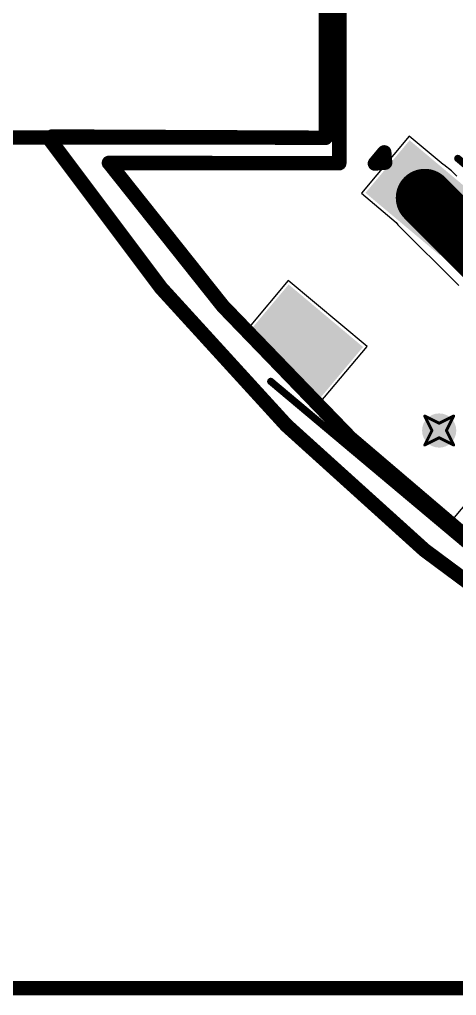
# Model space of a CAD drawing. Header units: inches. Extents: x -0.9 to 13.3, y -2.2 to 2.7.
# Drawn here: x -0.032 to 0.27, y -2.104 to -1.431 of the extents above; entities that cross this region are included whole.
import ezdxf

# ---------------------------------------------------------------- set-up
doc = ezdxf.new("R2010")
doc.units = ezdxf.units.IN
doc.header["$MEASUREMENT"] = 0
for name, color, linetype in [('Board Outline', 216, 'Continuous'), ('Bottom Layer', 5, 'Continuous'), ('Dimension', 6, 'Continuous'), ('Drill Drawing', 1, 'Continuous'), ('Top Layer', 1, 'Continuous'), ('Top Overlay', 2, 'Continuous'), ('Top Paste', 8, 'Continuous'), ('Top Solder', 216, 'Continuous'), ('Via Holes', 16, 'Continuous')]:
    doc.layers.add(name, color=color, linetype=linetype)

# ---------------------------------------------------------------- blocks, each defined once
blk = doc.blocks.new('WS2812B_XF02_W_18')
at = {"layer": 'Top Layer'}
for points in [[(-0.12795, 0.08465), (-0.0689, 0.08465), (-0.0689, 0.04528), (-0.12795, 0.04528)], [(0.12795, 0.04528), (0.0689, 0.04528), (0.0689, 0.08465), (0.12795, 0.08465)], [(-0.12795, -0.04528), (-0.0689, -0.04528), (-0.0689, -0.08465), (-0.12795, -0.08465)], [(0.0689, -0.04528), (0.12795, -0.04528), (0.12795, -0.08465), (0.0689, -0.08465)]]:
    blk.add_hatch(color=1, dxfattribs=at).paths.add_polyline_path(points)
at = {"layer": 'Top Paste'}
for points in [[(-0.12795, 0.08465), (-0.0689, 0.08465), (-0.0689, 0.04528), (-0.12795, 0.04528)], [(0.12795, 0.04528), (0.0689, 0.04528), (0.0689, 0.08465), (0.12795, 0.08465)], [(-0.12795, -0.04528), (-0.0689, -0.04528), (-0.0689, -0.08465), (-0.12795, -0.08465)], [(0.0689, -0.04528), (0.12795, -0.04528), (0.12795, -0.08465), (0.0689, -0.08465)]]:
    blk.add_hatch(color=8, dxfattribs=at).paths.add_polyline_path(points)
at = {"layer": 'Top Solder'}
for points in [[(-0.13195, 0.08865), (-0.0649, 0.08865), (-0.0649, 0.04128), (-0.13195, 0.04128)], [(0.13195, 0.04128), (0.0649, 0.04128), (0.0649, 0.08865), (0.13195, 0.08865)], [(-0.13195, -0.04128), (-0.0649, -0.04128), (-0.0649, -0.08865), (-0.13195, -0.08865)], [(0.0649, -0.04128), (0.13195, -0.04128), (0.13195, -0.08865), (0.0649, -0.08865)]]:
    blk.add_hatch(color=216, dxfattribs=at).paths.add_polyline_path(points)
at = {"layer": 'Top Overlay'}
for points, const_width in [([(-0.09843, 0.10043), (0.09842, 0.10043)], 0.005), ([(-0.14, 0.071), (-0.135, 0.066)], 0.01), ([(-0.14, 0.061), (-0.14, 0.071)], 0.01), ([(-0.14, 0.061), (-0.135, 0.066)], 0.01), ([(-0.09843, -0.10043), (0.09842, -0.10043)], 0.005)]:
    blk.add_lwpolyline(points, dxfattribs=dict(at, const_width=const_width))
for points, const_width in [([(-0.09968, 0.10043, 1), (-0.09718, 0.10043, 1)], 0.0025), ([(0.09717, 0.10043, 1), (0.09967, 0.10043, 1)], 0.0025), ([(-0.1425, 0.071, 1), (-0.1375, 0.071, 1)], 0.005), ([(-0.1425, 0.071, 1), (-0.1375, 0.071, 1)], 0.005), ([(-0.1375, 0.066, 1), (-0.1325, 0.066, 1)], 0.005), ([(-0.1375, 0.066, 1), (-0.1325, 0.066, 1)], 0.005), ([(-0.1425, 0.061, 1), (-0.1375, 0.061, 1)], 0.005), ([(-0.1425, 0.061, 1), (-0.1375, 0.061, 1)], 0.005), ([(-0.09968, -0.10043, 1), (-0.09718, -0.10043, 1)], 0.0025), ([(0.09717, -0.10043, 1), (0.09967, -0.10043, 1)], 0.0025)]:
    blk.add_lwpolyline(points, format="xyb", close=True, dxfattribs=dict(at, const_width=const_width))

msp = doc.modelspace()

# ---------------------------------------------------------------- hatches: boundary and pattern name
at = {"layer": 'Bottom Layer'}
h = msp.add_hatch(color=5, dxfattribs=at)
edge = h.paths.add_edge_path()
edge.add_arc((0.2576, -1.71461), 0.01181, 0, 360)
at = {"layer": 'Top Layer'}
h = msp.add_hatch(color=1, dxfattribs=at)
edge = h.paths.add_edge_path()
edge.add_arc((0.2576, -1.71461), 0.01181, 0, 360)
at = {"layer": 'Via Holes'}
h = msp.add_hatch(color=7, dxfattribs=at)
edge = h.paths.add_edge_path()
edge.add_arc((0.2576, -1.71461), 0.00591, 0, 360)

# ---------------------------------------------------------------- linework, layer by layer
at = {"layer": 'Board Outline', "const_width": 0.01}
msp.add_lwpolyline([(1.99867, 0.21567, -1.122171), (-0.01159, -1.51329)], format="xyb", dxfattribs=at)
for points in [[(0.17917, 0.00065), (0.17933, -1.51239)], [(0.17929, -1.1147), (0.17933, -1.51239)], [(-0.00967, -1.51174), (0.17913, -1.51262)], [(0.17913, -1.51262), (0.17913, -1.51238)], [(0.17913, -1.51238), (0.17933, -1.51239)]]:
    msp.add_lwpolyline(points, dxfattribs=at)
at = {"layer": 'Board Outline', "const_width": 0.005}
for points in [[(-0.01409, -1.51329, 1), (-0.00909, -1.51329, 1)], [(-0.01217, -1.51174, 1), (-0.00717, -1.51174, 1)], [(0.17663, -1.51238, 1), (0.18163, -1.51238, 1)], [(0.17663, -1.51238, 1), (0.18163, -1.51238, 1)], [(0.17663, -1.51262, 1), (0.18163, -1.51262, 1)], [(0.17663, -1.51262, 1), (0.18163, -1.51262, 1)], [(0.17683, -1.51239, 1), (0.18183, -1.51239, 1)], [(0.17683, -1.51239, 1), (0.18183, -1.51239, 1)], [(0.17683, -1.51239, 1), (0.18183, -1.51239, 1)]]:
    msp.add_lwpolyline(points, format="xyb", close=True, dxfattribs=at)
at = {"layer": 'Bottom Layer'}
for p, q in [((0.18863, -1.53012), (0.19034, 0.0156)), ((0.03285, -1.53435), (0.03513, -1.5299)), ((0.05052, -1.55892), (0.03285, -1.53435)), ((0.03513, -1.5299), (0.18863, -1.53012)), ((0.0954, -1.61461), (0.05052, -1.55892)), ((0.14324, -1.66776), (0.0954, -1.61461)), ((0.19392, -1.71823), (0.14324, -1.66776)), ((0.24727, -1.76586), (0.19392, -1.71823)), ((0.30314, -1.8105), (0.24727, -1.76586))]:
    msp.add_line(p, q, dxfattribs=at)
at = {"layer": 'Dimension', "const_width": 0.01}
msp.add_lwpolyline([(0.04081, 0.0156, -3.064051), (0.02964, -1.5299)], format="xyb", dxfattribs=at)
for points in [[(0.18863, -1.53012), (0.19034, 0.0156)], [(-0.51672, -1.51239), (0.16433, -1.51239)], [(0.02964, -1.52999), (0.18863, -1.53012)], [(-0.83972, -2.09949), (1.0784, -2.09949)]]:
    msp.add_lwpolyline(points, dxfattribs=at)
at = {"layer": 'Dimension', "const_width": 0.005}
for points in [[(0.16183, -1.51239, 1), (0.16683, -1.51239, 1)], [(0.02714, -1.5299, 1), (0.03214, -1.5299, 1)], [(0.02714, -1.52999, 1), (0.03214, -1.52999, 1)], [(0.18613, -1.53012, 1), (0.19113, -1.53012, 1)], [(0.18613, -1.53012, 1), (0.19113, -1.53012, 1)]]:
    msp.add_lwpolyline(points, format="xyb", close=True, dxfattribs=at)
at = {"layer": 'Drill Drawing', "const_width": 0.002}
for points in [[(0.2476, -1.70461), (0.2576, -1.70961)], [(0.2476, -1.70461), (0.2526, -1.71461)], [(0.2576, -1.70961), (0.2676, -1.70461)], [(0.2626, -1.71461), (0.2676, -1.70461)], [(0.2476, -1.72461), (0.2526, -1.71461)], [(0.2626, -1.71461), (0.2676, -1.72461)], [(0.2476, -1.72461), (0.2576, -1.71961)], [(0.2576, -1.71961), (0.2676, -1.72461)]]:
    msp.add_lwpolyline(points, dxfattribs=at)
at = {"layer": 'Drill Drawing', "const_width": 0.001}
for points in [[(0.2471, -1.70461, 1), (0.2481, -1.70461, 1)], [(0.2471, -1.70461, 1), (0.2481, -1.70461, 1)], [(0.2671, -1.70461, 1), (0.2681, -1.70461, 1)], [(0.2671, -1.70461, 1), (0.2681, -1.70461, 1)], [(0.2571, -1.70961, 1), (0.2581, -1.70961, 1)], [(0.2571, -1.70961, 1), (0.2581, -1.70961, 1)], [(0.2521, -1.71461, 1), (0.2531, -1.71461, 1)], [(0.2521, -1.71461, 1), (0.2531, -1.71461, 1)], [(0.2621, -1.71461, 1), (0.2631, -1.71461, 1)], [(0.2621, -1.71461, 1), (0.2631, -1.71461, 1)], [(0.2471, -1.72461, 1), (0.2481, -1.72461, 1)], [(0.2471, -1.72461, 1), (0.2481, -1.72461, 1)], [(0.2571, -1.71961, 1), (0.2581, -1.71961, 1)], [(0.2571, -1.71961, 1), (0.2581, -1.71961, 1)], [(0.2671, -1.72461, 1), (0.2681, -1.72461, 1)], [(0.2671, -1.72461, 1), (0.2681, -1.72461, 1)]]:
    msp.add_lwpolyline(points, format="xyb", close=True, dxfattribs=at)
at = {"layer": 'Top Layer'}
for p, q in [((0.18863, -1.53012), (0.19034, 0.0156)), ((0.23693, -1.5115), (0.20391, -1.55086)), ((0.26032, -1.53113), (0.23693, -1.5115)), ((0.03285, -1.53435), (0.03513, -1.5299)), ((0.05052, -1.55892), (0.03285, -1.53435)), ((0.03513, -1.5299), (0.18863, -1.53012)), ((0.26075, -1.53131), (0.26032, -1.53113)), ((0.26618, -1.53547), (0.26075, -1.53131)), ((0.26975, -1.53904), (0.26618, -1.53547)), ((0.20391, -1.55086), (0.22786, -1.57095)), ((0.0954, -1.61461), (0.05052, -1.55892)), ((0.22786, -1.57095), (0.22909, -1.57256)), ((0.22909, -1.57256), (0.27112, -1.61459)), ((0.12132, -1.64341), (0.0954, -1.61461)), ((0.15342, -1.61103), (0.12632, -1.64332)), ((0.20785, -1.6567), (0.15342, -1.61103)), ((0.12632, -1.64332), (0.12132, -1.64341)), ((0.17483, -1.69606), (0.20785, -1.6567)), ((0.17331, -1.69771), (0.17483, -1.69606)), ((0.17483, -1.69606), (0.17483, -1.69606)), ((0.19392, -1.71823), (0.17331, -1.69771)), ((0.24727, -1.76586), (0.19392, -1.71823)), ((0.27982, -1.76041), (0.26556, -1.77741)), ((0.26092, -1.77677), (0.24727, -1.76586)), ((0.26556, -1.77741), (0.26092, -1.77677))]:
    msp.add_line(p, q, dxfattribs=at)
at = {"layer": 'Top Layer', "const_width": 0.04}
msp.add_lwpolyline([(0.24764, -1.55402), (0.28967, -1.59605)], dxfattribs=at)
at = {"layer": 'Top Layer', "const_width": 0.02}
msp.add_lwpolyline([(0.23764, -1.55402, 1), (0.25764, -1.55402, 1)], format="xyb", close=True, dxfattribs=at)

# ---------------------------------------------------------------- block references
at = {"rotation": 320}
msp.add_blockref('WS2812B_XF02_W_18', (0.28128, -1.66705), dxfattribs=at)

doc.saveas('drawing.dxf')
